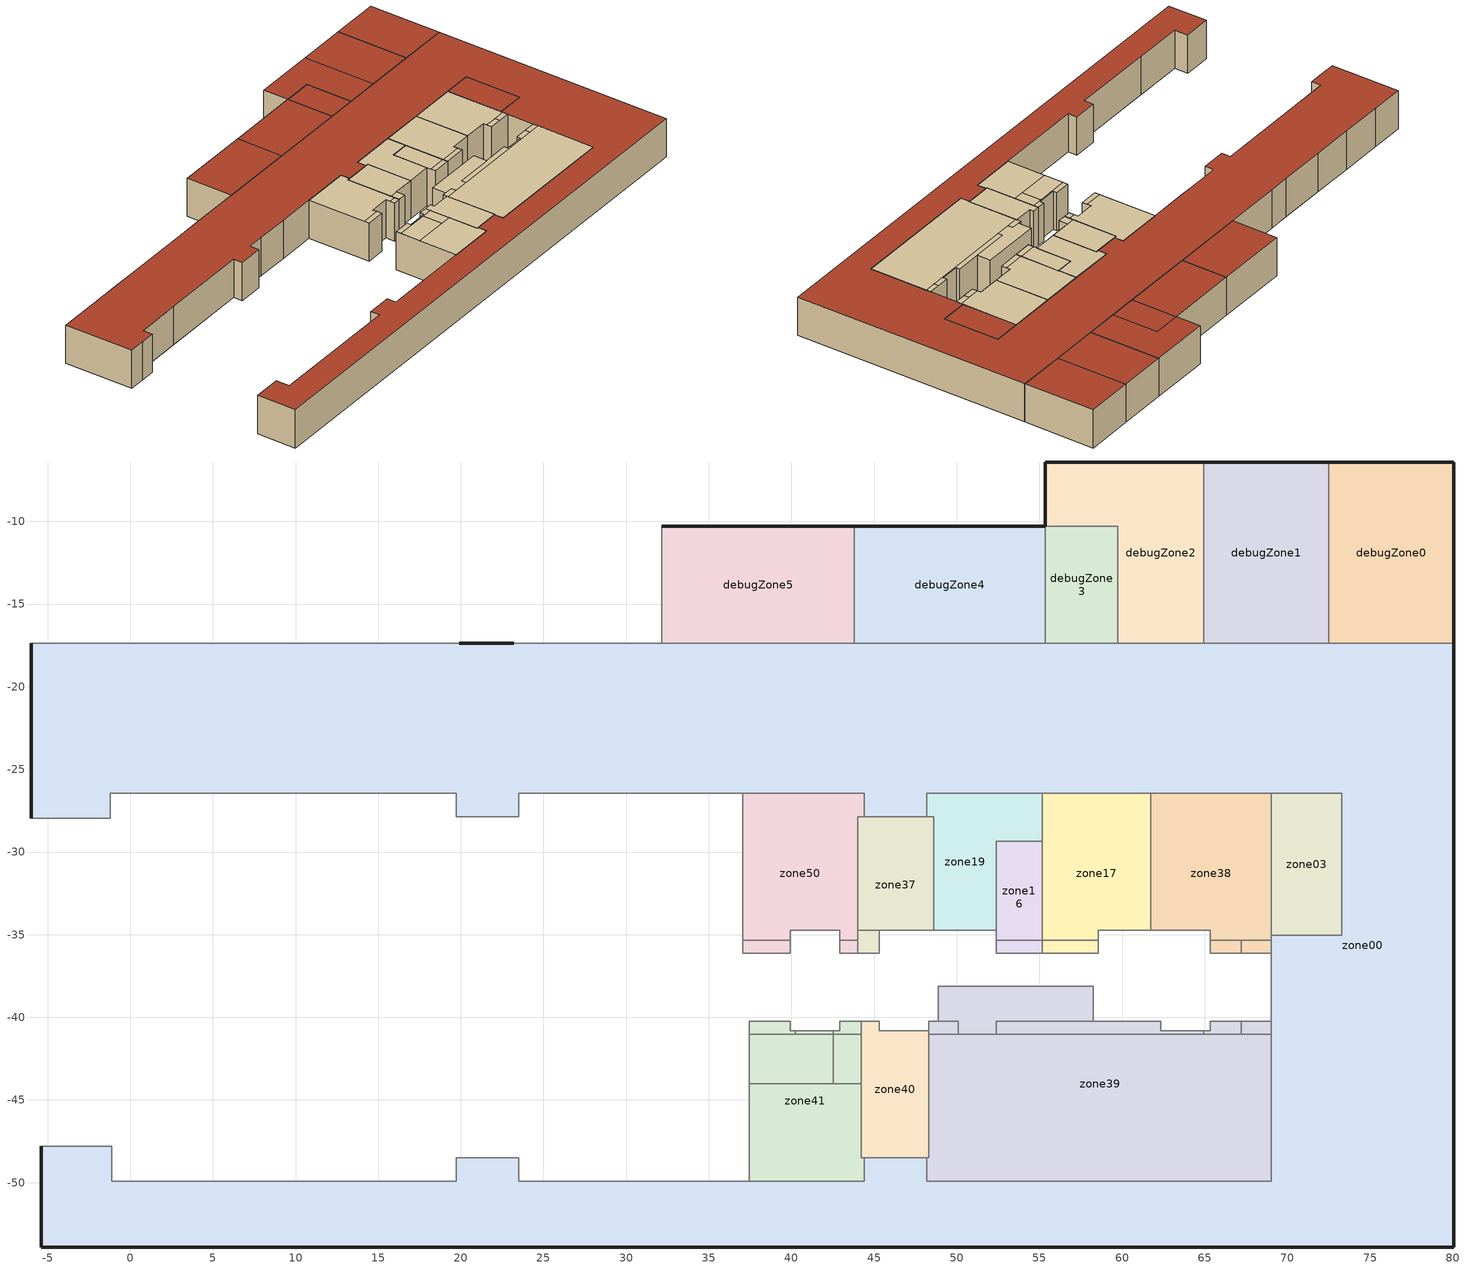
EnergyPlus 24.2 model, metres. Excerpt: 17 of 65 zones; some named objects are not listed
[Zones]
zone37
 floor ground (FL_POLIMI-LC_GroundFloor): 48.59,-27.86 48.59,-34.74 45.3,-34.74 45.3,-36.14 44.01,-36.14 44.01,-27.86 z-5.95
 wall to zone14 (Generic Interior Floor): 44.01,-27.86 44.01,-34.74 48.59,-34.74 48.59,-27.86 z0.05; 44.01,-34.74 44.01,-36.14 45.3,-36.14 45.3,-34.74 z0.05
 wall to zone50 (WL_POLIMI-LC_IW02): 44.41,-27.86 44.01,-27.86 44.01,-36.14 z-5.95:0.05
 wall to zone00 (Generic Interior Wall): 48.19,-27.86 44.41,-27.86 z-5.95:0.05
 wall to zone19 (WL_POLIMI-LC_IW02): 48.59,-34.74 48.59,-27.86 48.19,-27.86 z-5.95:0.05
 wall to zone04 (WL_POLIMI-LC_IW02): 44.01,-36.14 45.3,-36.14 45.3,-34.74 48.59,-34.74 z-5.95:0.05
zone38
 floor ground (FL_POLIMI-LC_GroundFloor): 69.01,-26.46 69.01,-36.14 65.32,-36.14 65.32,-34.74 61.74,-34.74 61.74,-26.46 z-5.95
 wall to zone14 (Generic Interior Floor): 67.22,-35.34 67.22,-36.14 69.01,-36.14 69.01,-35.34 z0.05; 65.32,-35.34 65.32,-36.14 67.22,-36.14 67.22,-35.34 z0.05
 wall to zone04 (WL_POLIMI-LC_IW02): 61.74,-34.74 65.32,-34.74 65.32,-36.14 69.01,-36.14 z-5.95:0.05
 wall to zone00 (Generic Interior Wall): 69.01,-36.14 69.01,-35.04 / 69.01,-26.46 61.74,-26.46 z-5.95:0.05
 wall to zone33 (Generic Interior Floor): 61.74,-26.46 61.74,-34.74 65.32,-34.74 65.32,-35.34 69.01,-35.34 69.01,-26.46 z0.05
 wall to zone03 (WL_POLIMI-LC_IW02): 69.01,-35.04 69.01,-26.46 z-5.95:0.05
 wall to zone17 (WL_POLIMI-LC_IW02): 61.74,-26.46 61.74,-34.74 z-5.95:0.05
zone39
 floor ground (FL_POLIMI-LC_GroundFloor): 69.01,-40.23 69.01,-49.9 48.19,-49.9 48.19,-48.51 48.29,-48.51 48.29,-40.23 48.89,-40.23 48.89,-38.13 58.25,-38.13 58.25,-40.23 62.34,-40.23 62.34,-40.83 65.32,-40.83 65.32,-40.23 z-5.95
 wall to zone31 (Generic Interior Floor): 48.29,-41.02 48.29,-48.51 48.19,-48.51 48.19,-49.9 69.01,-49.9 69.01,-41.02 z0.05
 wall to zone14 (Generic Interior Floor): 67.22,-40.23 67.22,-41.02 69.01,-41.02 69.01,-40.23 z0.05; 48.29,-40.23 48.29,-41.02 50.09,-41.02 50.09,-40.23 z0.05; 48.89,-38.13 48.89,-40.23 50.09,-40.23 50.09,-41.02 52.38,-41.02 52.38,-40.23 58.25,-40.23 58.25,-38.13 z0.05; 52.38,-40.23 52.38,-41.02 64.92,-41.02 64.92,-40.83 62.34,-40.83 62.34,-40.23 z0.05; 65.32,-40.23 65.32,-40.83 64.92,-40.83 64.92,-41.02 67.22,-41.02 67.22,-40.23 z0.05
 wall to zone00 (Generic Interior Wall): 48.19,-48.51 48.19,-49.9 69.01,-49.9 69.01,-40.23 z-5.95:0.05
 wall to zone40 (WL_POLIMI-LC_IW02): 48.29,-40.83 48.29,-48.51 48.19,-48.51 z-5.95:0.05
 wall to zone04 (WL_POLIMI-LC_IW02): 69.01,-40.23 65.32,-40.23 65.32,-40.83 62.34,-40.83 62.34,-40.23 58.25,-40.23 58.25,-38.13 48.89,-38.13 48.89,-40.23 48.29,-40.23 48.29,-40.83 z-5.95:0.05
zone40
 floor ground (FL_POLIMI-LC_GroundFloor): 48.29,-40.83 48.29,-48.51 44.21,-48.51 44.21,-40.23 45.3,-40.23 45.3,-40.83 z-5.95
 wall to zone14 (Generic Interior Floor): 44.21,-40.23 44.21,-48.51 48.29,-48.51 48.29,-40.83 45.3,-40.83 45.3,-40.23 z0.05
 wall to zone00 (Generic Interior Wall): 44.41,-48.51 48.19,-48.51 z-5.95:0.05
 wall to zone04 (WL_POLIMI-LC_IW02): 48.29,-40.83 45.3,-40.83 45.3,-40.23 44.21,-40.23 z-5.95:0.05
 wall to zone41 (WL_POLIMI-LC_IW02): 44.21,-40.23 44.21,-48.51 44.41,-48.51 z-5.95:0.05
zone41
 floor ground (FL_POLIMI-LC_GroundFloor): 44.21,-40.23 44.21,-48.51 44.41,-48.51 44.41,-49.9 37.44,-49.9 37.44,-40.23 39.93,-40.23 39.93,-40.83 42.91,-40.83 42.91,-40.23 z-5.95
 wall to zone30 (Generic Interior Floor): 37.44,-44.02 37.44,-49.9 44.41,-49.9 44.41,-48.51 44.21,-48.51 44.21,-44.02 z0.05
 wall to zone00 (Generic Interior Wall): 37.44,-49.9 44.41,-49.9 44.41,-48.51 z-5.95:0.05
 wall to zone42 (WL_POLIMI-LC_IW02): 37.44,-40.23 37.44,-49.9 z-5.95:0.05
 wall to zone12-2 (Generic Interior Floor): 37.44,-41.02 37.44,-44.02 42.52,-44.02 42.52,-41.02 z0.05
 wall to zone29 (Generic Interior Floor): 42.52,-41.02 42.52,-44.02 44.21,-44.02 44.21,-41.02 z0.05
 wall to zone04 (WL_POLIMI-LC_IW02): 44.21,-40.23 42.91,-40.23 42.91,-40.83 39.93,-40.83 39.93,-40.23 37.44,-40.23 z-5.95:0.05
 wall to zone14 (Generic Interior Floor): 42.91,-40.23 42.91,-40.83 42.52,-40.83 42.52,-41.02 44.21,-41.02 44.21,-40.23 z0.05; 37.44,-40.23 37.44,-41.02 40.23,-41.02 40.23,-40.83 39.93,-40.83 39.93,-40.23 z0.05; 40.23,-40.83 40.23,-41.02 42.52,-41.02 42.52,-40.83 z0.05
zone00
 floor ground (Generic Ground Slab): 80.06,-17.38 80.06,-53.89 -5.39,-53.89 -5.39,-47.81 -1.11,-47.81 -1.11,-49.9 19.71,-49.9 19.71,-48.51 23.49,-48.51 23.49,-49.9 44.41,-49.9 44.41,-48.51 48.19,-48.51 48.19,-49.9 69.01,-49.9 69.01,-35.04 73.29,-35.04 73.29,-26.46 48.19,-26.46 48.19,-27.86 44.41,-27.86 44.41,-26.46 23.49,-26.46 23.49,-27.86 19.71,-27.86 19.71,-26.46 -1.21,-26.46 -1.21,-27.96 -5.99,-27.96 -5.99,-17.38 z-5.95
 wall outside (WL_POLIMI-LC_EW02): 23.19,-17.38 19.91,-17.38 z-5.95:0.05
 wall to zone04 (Generic Interior Wall): -5.99,-27.96 -3.4,-27.96 -1.21,-27.96 / -1.11,-47.81 -5.39,-47.81 / 19.71,-27.86 23.49,-27.86 z-5.95:0.05
 wall to zone43 (Generic Interior Wall): -1.21,-27.96 -1.21,-26.46 5.76,-26.46 z-5.95:0.05
 wall ground (WL_POLIMI-LC_EW02): -5.39,-47.81 -5.39,-53.89 80.06,-53.89 80.06,-17.38 / -5.99,-17.38 -5.99,-27.96 z-5.95:0.05
 wall to debugZone0 (Generic Interior Wall): 80.06,-17.38 72.49,-17.38 z-5.95:0.05
 wall to debugZone1 (Generic Interior Wall): 72.49,-17.38 64.92,-17.38 z-5.95:0.05
 wall to debugZone2 (Generic Interior Wall): 64.92,-17.38 59.75,-17.38 z-5.95:0.05
 wall to debugZone3 (Generic Interior Wall): 59.75,-17.38 55.36,-17.38 z-5.95:0.05
 wall to debugZone4 (Generic Interior Wall): 55.36,-17.38 43.81,-17.38 z-5.95:0.05
 wall to debugZone5 (Generic Interior Wall): 43.81,-17.38 32.16,-17.38 z-5.95:0.05
 wall to debugZone6 (Generic Interior Wall): 32.16,-17.38 23.19,-17.38 z-5.95:0.05
 wall to debugZone7 (Generic Interior Wall): 19.91,-17.38 12.54,-17.38 z-5.95:0.05
 wall to debugZone8 (Generic Interior Wall): 12.54,-17.38 5.96,-17.38 z-5.95:0.05
 wall to debugZone9 (Generic Interior Wall): 5.96,-17.38 -0.71,-17.38 z-5.95:0.05
 wall to debugZone10 (Generic Interior Wall): -0.71,-17.38 -5.99,-17.38 z-5.95:0.05
 wall to zone36 (Generic Interior Wall): 5.76,-26.46 19.71,-26.46 19.71,-27.86 z-5.95:0.05
 wall to zone02 (Generic Interior Wall): 23.49,-27.86 23.49,-26.46 25.98,-26.46 31.06,-26.46 z-5.95:0.05
 wall to zone49 (Generic Interior Wall): 31.06,-26.46 37.04,-26.46 z-5.95:0.05
 wall to zone50 (Generic Interior Wall): 37.04,-26.46 44.41,-26.46 44.41,-27.86 z-5.95:0.05
 wall to zone19 (Generic Interior Wall): 48.19,-27.86 48.19,-26.46 55.16,-26.46 z-5.95:0.05
 wall to zone17 (Generic Interior Wall): 55.16,-26.46 61.74,-26.46 z-5.95:0.05
 wall to zone03 (Generic Interior Wall): 69.01,-26.46 73.29,-26.46 73.29,-35.04 69.01,-35.04 z-5.95:0.05
 wall to zone04 (WL_POLIMI-LC_EW05): 69.01,-36.14 69.01,-40.23 z-5.95:0.05
 wall to zone42 (Generic Interior Wall): 37.44,-49.9 23.49,-49.9 23.49,-48.51 19.71,-48.51 z-5.95:0.05
 wall to zone18 (Generic Interior Wall): 19.71,-48.51 19.71,-49.9 6.76,-49.9 z-5.95:0.05
 wall to zone20 (Generic Interior Wall): 6.76,-49.9 -1.11,-49.9 -1.11,-47.81 z-5.95:0.05
 roof outside (RF_POLIMI-LC_IH-E): -5.99,-17.38 -5.99,-27.96 -1.21,-27.96 -1.21,-26.46 19.71,-26.46 19.71,-27.86 23.49,-27.86 23.49,-26.46 44.41,-26.46 44.41,-27.86 48.19,-27.86 48.19,-26.46 73.29,-26.46 73.29,-35.04 69.01,-35.04 69.01,-49.9 48.19,-49.9 48.19,-48.51 44.41,-48.51 44.41,-49.9 23.49,-49.9 23.49,-48.51 19.71,-48.51 19.71,-49.9 -1.11,-49.9 -1.11,-47.81 -5.39,-47.81 -5.39,-53.89 80.06,-53.89 80.06,-17.38 z0.05
zone50
 floor ground (FL_POLIMI-LC_GroundFloor): 44.41,-26.46 44.41,-27.86 44.01,-27.86 44.01,-36.14 42.91,-36.14 42.91,-34.74 39.93,-34.74 39.93,-36.14 37.04,-36.14 37.04,-26.46 z-5.95
 wall to zone34 (Generic Interior Floor): 37.04,-26.46 37.04,-35.34 39.93,-35.34 39.93,-34.74 42.91,-34.74 42.91,-35.34 44.01,-35.34 44.01,-27.86 44.41,-27.86 44.41,-26.46 z0.05
 wall to zone14 (Generic Interior Floor): 42.91,-35.34 42.91,-36.14 44.01,-36.14 44.01,-35.34 z0.05
 wall to zone04 (WL_POLIMI-LC_IW02): 37.04,-36.14 39.93,-36.14 39.93,-34.74 42.91,-34.74 42.91,-36.14 44.01,-36.14 z-5.95:0.05
 wall to zone13 (Generic Interior Floor): 37.04,-35.34 37.04,-36.14 39.93,-36.14 39.93,-35.34 z0.05
 wall to zone49 (WL_POLIMI-LC_IW02): 37.04,-26.46 37.04,-36.14 z-5.95:0.05
zone16
 floor ground (FL_POLIMI-LC_GroundFloor): 55.16,-29.35 55.16,-36.14 52.38,-36.14 52.38,-29.35 z-5.95
 wall to zone14 (Generic Interior Floor): 52.38,-35.34 52.38,-36.14 55.16,-36.14 55.16,-35.34 z0.05
 wall to zone33 (Generic Interior Floor): 52.38,-29.35 52.38,-35.34 55.16,-35.34 55.16,-29.35 z0.05
 wall to zone17 (WL_POLIMI-LC_IW02): 55.16,-36.14 55.16,-29.35 z-5.95:0.05
 wall to zone04 (WL_POLIMI-LC_IW02): 52.38,-34.74 52.38,-36.14 55.16,-36.14 z-5.95:0.05
 wall to zone19 (WL_POLIMI-LC_IW02): 55.16,-29.35 52.38,-29.35 52.38,-34.74 z-5.95:0.05
zone17
 floor ground (FL_POLIMI-LC_GroundFloor): 61.74,-26.46 61.74,-34.74 58.55,-34.74 58.55,-36.14 55.16,-36.14 55.16,-26.46 z-5.95
 wall to zone33 (Generic Interior Floor): 55.16,-26.46 55.16,-35.34 58.55,-35.34 58.55,-34.74 61.74,-34.74 61.74,-26.46 z0.05
 wall to zone04 (WL_POLIMI-LC_IW02): 55.16,-36.14 58.55,-36.14 58.55,-34.74 61.74,-34.74 z-5.95:0.05
 wall to zone14 (Generic Interior Floor): 55.16,-35.34 55.16,-36.14 58.55,-36.14 58.55,-35.34 z0.05
 wall to zone19 (WL_POLIMI-LC_IW02): 55.16,-26.46 55.16,-29.35 z-5.95:0.05
zone19
 floor ground (FL_POLIMI-LC_GroundFloor): 55.16,-26.46 55.16,-29.35 52.38,-29.35 52.38,-34.74 48.59,-34.74 48.59,-27.86 48.19,-27.86 48.19,-26.46 z-5.95
 wall to zone33 (Generic Interior Floor): 48.19,-26.46 48.19,-27.86 48.59,-27.86 48.59,-34.74 52.38,-34.74 52.38,-29.35 55.16,-29.35 55.16,-26.46 z0.05
 wall to zone04 (WL_POLIMI-LC_IW02): 48.59,-34.74 52.38,-34.74 z-5.95:0.05
zone03
 floor ground (FL_POLIMI-LC_GroundFloor): 73.29,-26.46 73.29,-35.04 69.01,-35.04 69.01,-26.46 z-5.95
 roof outside (RF_POLIMI-LC_IH-E): 69.01,-26.46 69.01,-35.04 73.29,-35.04 73.29,-26.46 z0.05
debugZone0
 floor ground (FL_POLIMI-LC_GroundFloor): 80.06,-6.41 80.06,-17.38 72.49,-17.38 72.49,-6.41 z-5.95
 wall to debugZone1 (WL_POLIMI-LC_IW02): 72.49,-6.41 72.49,-17.38 z-5.95:0.05
 wall ground (WL_POLIMI-LC_FC300-2): 80.06,-17.38 80.06,-6.41 72.49,-6.41 z-5.95:0.05
 roof outside (RF_POLIMI-LC_IH-E): 72.49,-6.41 72.49,-17.38 80.06,-17.38 80.06,-6.41 z0.05
debugZone1
 floor ground (FL_POLIMI-LC_GroundFloor): 72.49,-6.41 72.49,-17.38 64.92,-17.38 64.92,-6.41 z-5.95
 wall to debugZone2 (WL_POLIMI-LC_IW02): 64.92,-6.41 64.92,-17.38 z-5.95:0.05
 wall ground (WL_POLIMI-LC_FC300-2): 72.49,-6.41 64.92,-6.41 z-5.95:0.05
 roof outside (RF_POLIMI-LC_IH-E): 64.92,-6.41 64.92,-17.38 72.49,-17.38 72.49,-6.41 z0.05
debugZone2
 floor ground (FL_POLIMI-LC_GroundFloor): 64.92,-6.41 64.92,-17.38 59.75,-17.38 59.75,-10.3 55.36,-10.3 55.36,-6.41 z-5.95
 wall outside (WL_POLIMI-LC_FC300-2): 55.36,-6.41 55.36,-10.3 z-5.95:0.05
 wall to debugZone3 (WL_POLIMI-LC_IW02): 55.36,-10.3 59.75,-10.3 59.75,-17.38 z-5.95:0.05
 wall ground (WL_POLIMI-LC_FC300-2): 64.92,-6.41 55.36,-6.41 z-5.95:0.05
 roof outside (RF_POLIMI-LC_IH-E): 55.36,-6.41 55.36,-10.3 59.75,-10.3 59.75,-17.38 64.92,-17.38 64.92,-6.41 z0.05
debugZone3
 floor ground (FL_POLIMI-LC_GroundFloor): 59.75,-10.3 59.75,-17.38 55.36,-17.38 55.36,-10.3 z-5.95
 wall to debugZone4 (WL_POLIMI-LC_IW02): 55.36,-10.3 55.36,-17.38 z-5.95:0.05
 roof outside (RF_POLIMI-LC_IH-E): 55.36,-10.3 55.36,-17.38 59.75,-17.38 59.75,-10.3 z0.05
debugZone4
 floor ground (FL_POLIMI-LC_GroundFloor): 55.36,-10.3 55.36,-17.38 43.81,-17.38 43.81,-10.3 z-5.95
 wall to debugZone5 (WL_POLIMI-LC_IW02): 43.81,-10.3 43.81,-17.38 z-5.95:0.05
 wall ground (WL_POLIMI-LC_FC300-2): 55.36,-10.3 43.81,-10.3 z-5.95:0.05
 roof outside (RF_POLIMI-LC_IH-E): 43.81,-10.3 43.81,-17.38 55.36,-17.38 55.36,-10.3 z0.05
debugZone5
 floor ground (FL_POLIMI-LC_GroundFloor): 43.81,-10.3 43.81,-17.38 32.16,-17.38 32.16,-10.3 z-5.95
 wall to debugZone6 (WL_POLIMI-LC_IW02): 32.16,-10.3 32.16,-17.38 z-5.95:0.05
 wall ground (WL_POLIMI-LC_FC300-2): 43.81,-10.3 32.16,-10.3 z-5.95:0.05
 roof outside (RF_POLIMI-LC_IH-E): 32.16,-10.3 32.16,-17.38 43.81,-17.38 43.81,-10.3 z0.05
[Building]
building09: North Axis=45; Terrain=City; Solar Distribution=FullExterior
[SizingPeriod:DesignDay] Day of Month=21; DryBulb Temperature Range Modifier Type=DefaultMultipliers; Barometric Pressure=75958; Wind Direction=0; Rain Indicator=No; Snow Indicator=No; Daylight Saving Time Indicator=No; Solar Model Indicator=ASHRAEClearSky
Name | Month | Day Type | Maximum DryBulb Temperature | Daily DryBulb Temperature Range | Humidity Condition Type | Wetbulb or DewPoint at Maximum DryBulb | Wind Speed | Sky Clearness
Grigna.Settentrion Ann Htg 99.6% Condns DB | 3 | WinterDesignDay | -12.1 | 0 | Wetbulb | -12.1 | 6.71 | 0
Grigna.Settentrion Ann Clg .4% Condns DP=>MDB | 8 | SummerDesignDay | 25.8 | 9 | Dewpoint | 17.7 | 3.35 | 1
[Site:WaterMainsTemperature]
Calculation Method=Correlation; Annual Average Outdoor Air Temperature=6.85; Maximum Difference In Monthly Average Outdoor Air Temperatures=4
[Material] Thermal Absorptance=0.9
Name | Roughness | Thickness | Conductivity | Density | Specific Heat | Solar Absorptance | Visible Absorptance
Generic Gypsum Board | MediumSmooth | 0.0127 | 0.16 | 800 | 1090 | 0.5 | 0.5
Generic 50mm Insulation | MediumRough | 0.05 | 0.03 | 43 | 1210 | 0.7 | 0.7
Generic Ceiling Air Gap | Smooth | 0.1 | 0.556 | 1.28 | 1000 | 0.7 | 0.7
Generic HW Concrete | MediumRough | 0.2 | 1.95 | 2240 | 900 | 0.8 | 0.8
Generic Acoustic Tile | MediumSmooth | 0.02 | 0.06 | 368 | 590 | 0.2 | 0.2
Generic LW Concrete | MediumRough | 0.1 | 0.53 | 1280 | 840 | 0.8 | 0.8
Generic Wall Air Gap | Smooth | 0.1 | 0.667 | 1.28 | 1000 | 0.7 | 0.7
[MATERIAL] Roughness=MediumRough; Solar Absorptance=0.7; Visible Absorptance=0.7
Name | Thickness | Conductivity | Density | Specific Heat | Thermal Absorptance
dtu_MT_POLIMI_Camera d'aria debolmente ventilata-0.26 | 0.26 | 1 | 1 | 1004 | 0.7
dtu_MT__POLIMI_Intonaco interno-0.01; dtu_MT_POLIMI_Intonaco gesso puro-0.01 | 0.01 | 0.35 | 1200 | 999 | 0.9
dtu_MT_POLIMI_CLS-0.05 | 0.05 | 1.046 | 2300 | 657 | 0.95
dtu_MT_POLIMI_Membrana impermeabilizzante-0.005 | 0.005 | 0.23 | 1100 | 1000 | 0.95
dtu_MT_POLIMI_Massetto-0.08; dtu_MT_POLIMI_Ghiaia-0.08 | 0.08 | 1.2 | 1700 | 1000 | 0.95
dtu_MT_POLIMI_Isolante morbido-0.04 | 0.04 | 0.04 | 80 | 1028 | 0.95
dtu_MT_POLIMI_Pannello in alluminio-0.005 | 0.005 | 220 | 2700 | 896 | 0.2
dtu_MT_POLIMI_Massetto-0.12 | 0.12 | 1.2 | 1700 | 1000 | 0.95
dtu_MT_POLIMI_Camera d'aria fortemente ventilata-0.425 | 0.425 | 0.285 | 1 | 1004 | 0.7
dtu_MT_POLIMI_CLS-0.25 | 0.25 | 1.046 | 2300 | 657 | 0.95
dtu_MT_POLIMI_Pavimento industriale-0.06 | 0.06 | 1.046 | 2300 | 657 | 0.95
dtu_MT_POLIMI_Camera d'aria fortemente ventilata-0.35 | 0.35 | 0.285 | 1 | 1004 | 0.7
dtu_MT_POLIMI_Camera d'aria debolmente ventilata-0.265 | 0.265 | 1 | 1 | 1004 | 0.7
dtu_MT_POLIMI_Isolante rigido-0.1 | 0.1 | 0.04 | 30 | 1452 | 0.95
dtu_MT__POLIMI_Intonaco interno-0.015 | 0.015 | 0.35 | 1200 | 999 | 0.9
dtu_MT_POLIMI_Isolante rigido-0.06 | 0.06 | 0.04 | 30 | 1452 | 0.95
dtu_MT_POLIMI_Camera d'aria non ventilata-0.065 | 0.065 | 1 | 1 | 1003 | 0.7
dtu_MT_POLIMI_Camera d'aria fortemente ventilata-0.035 | 0.035 | 0.285 | 1 | 1004 | 0.7
Calcestruzzo- gettato in opera-0.26 | 0.26 | 1.046 | 2300 | 657 | 0.95
dtu_MT_POLIMI_Isolante rigido-0.08 | 0.08 | 0.04 | 30 | 1452 | 0.95
dtu_MT_POLIMI_Magrone-0.1 | 0.1 | 1.046 | 2300 | 657 | 0.95
dtu_MT_POLIMI_Gypsum Board-0.025 | 0.025 | 0.21 | 900 | 1000 | 0.9
dtu_MT_Ghiaia-0.2 | 0.2 | 1.2 | 1700 | 1000 | 0.95
dtu_MT_POLIMI_Isolante morbido-0.065 | 0.065 | 0.04 | 80 | 1028 | 0.95
[Construction]
Generic Interior Floor: Generic Acoustic Tile, Generic Ceiling Air Gap, Generic LW Concrete
Generic Interior Wall: Generic Gypsum Board, Generic Wall Air Gap, Generic Gypsum Board
Generic Ground Slab: Generic 50mm Insulation, Generic HW Concrete
[CONSTRUCTION]
WL_POLIMI-LC_EW05: dtu_MT_POLIMI_Pannello in alluminio-0.005, dtu_MT_POLIMI_Camera d'aria fortemente ventilata-0.035, dtu_MT_POLIMI_Isolante rigido-0.1, dtu_MT_POLIMI_Membrana impermeabilizzante-0.005, dtu_MT_POLIMI_Camera d'aria debolmente ventilata-0.265, dtu_MT_POLIMI_Camera d'aria fortemente ventilata-0.425, dtu_MT_POLIMI_Isolante morbido-0.065, dtu_MT_POLIMI_Gypsum Board-0.025, dtu_MT__POLIMI_Intonaco interno-0.01
WL_POLIMI-LC_EW02: dtu_MT_POLIMI_Pannello in alluminio-0.005, dtu_MT_POLIMI_Camera d'aria fortemente ventilata-0.035, dtu_MT_POLIMI_Isolante rigido-0.1, dtu_MT_POLIMI_Membrana impermeabilizzante-0.005, dtu_MT_POLIMI_Camera d'aria debolmente ventilata-0.26, dtu_MT_POLIMI_Isolante morbido-0.065, dtu_MT_POLIMI_Gypsum Board-0.025, dtu_MT__POLIMI_Intonaco interno-0.01
WL_POLIMI-LC_FC300-2: dtu_MT__POLIMI_Intonaco interno-0.015, Calcestruzzo- gettato in opera-0.26, dtu_MT_POLIMI_Isolante morbido-0.065, dtu_MT_POLIMI_Gypsum Board-0.025, dtu_MT__POLIMI_Intonaco interno-0.01
WL_POLIMI-LC_IW02: dtu_MT__POLIMI_Intonaco interno-0.01, dtu_MT_POLIMI_Gypsum Board-0.025, dtu_MT_POLIMI_Isolante morbido-0.04, dtu_MT_POLIMI_Camera d'aria non ventilata-0.065, dtu_MT_POLIMI_Isolante morbido-0.04, dtu_MT_POLIMI_Gypsum Board-0.025, dtu_MT_POLIMI_Intonaco gesso puro-0.01
FL_POLIMI-LC_GroundFloor: dtu_MT_POLIMI_Pavimento industriale-0.06, dtu_MT_POLIMI_Massetto-0.08, dtu_MT_POLIMI_Isolante rigido-0.06, dtu_MT_POLIMI_CLS-0.05, dtu_MT_POLIMI_Camera d'aria fortemente ventilata-0.35, dtu_MT_POLIMI_Magrone-0.1, dtu_MT_Ghiaia-0.2
RF_POLIMI-LC_IH-E: dtu_MT_POLIMI_Ghiaia-0.08, dtu_MT_POLIMI_Massetto-0.12, dtu_MT_POLIMI_Isolante rigido-0.08, dtu_MT_POLIMI_CLS-0.25
[Zone] Multiplier=1; Ceiling Height=6
Name | Volume | Floor Area
zone37 | 200.057 | 66.6855
zone38 | 392.066 | 130.689
zone39 | 1310.5 | 436.834
zone40 | 192.128 | 64.0428
zone41 | 384.137 | 128.046
zone00 | 8290.9 | 1381.82
zone50 | 383.064 | 127.688
zone16 | 113.501 | 37.8335
zone17 | 354.928 | 118.309
zone19 | 239.758 | 79.9193
zone03 | 220.444 | 36.7406
debugZone0; debugZone1 | 498.353 | 83.0589
debugZone2 | 443.272 | 73.8787
debugZone3 | 186.227 | 31.0378
debugZone4 | 490.961 | 81.8269
debugZone5 | 495.194 | 82.5323
[People] Number of People Schedule=OccSch_Unoccupied; Number of People Calculation Method=People/Area; Fraction Radiant=0.3; Sensible Heat Fraction=autocalculate; Activity Level Schedule=Seated Adult Activity
Name | Zone or ZoneList or Space or SpaceList | People per Floor Area
Generic Office People..zone37 | zone37 | 0.3
Generic Office People..zone38 | zone38 | 0.3
Generic Office People..zone39 | zone39 | 0.3
Generic Office People..zone40 | zone40 | 0.3
Generic Office People..zone41 | zone41 | 0.3
Generic Office People..zone00 | zone00 | 0
Generic Office People..zone50 | zone50 | 0.3
Generic Office People..zone16 | zone16 | 0.3
Generic Office People..zone17 | zone17 | 0.3
Generic Office People..zone19 | zone19 | 0.3
Generic Office People..zone03 | zone03 | 0
Generic Office People..debugZone0 | debugZone0 | 0
Generic Office People..debugZone1 | debugZone1 | 0
Generic Office People..debugZone2 | debugZone2 | 0
Generic Office People..debugZone3 | debugZone3 | 0
Generic Office People..debugZone4 | debugZone4 | 0.3
Generic Office People..debugZone5 | debugZone5 | 0.3
[Lights] Design Level Calculation Method=Watts/Area; Lighting Level=300; Return Air Fraction=0; Fraction Radiant=0.7; Fraction Visible=0.2
Name | Zone or ZoneList or Space or SpaceList | Schedule | Watts per Floor Area
Generic Office Lighting..zone37 | zone37 | LghSch_Costant | 6
Generic Office Lighting..zone38 | zone38 | LghSch_Costant | 6
Generic Office Lighting..zone39 | zone39 | LghSch_Costant | 6
Generic Office Lighting..zone40 | zone40 | LghSch_Costant | 6
Generic Office Lighting..zone41 | zone41 | LghSch_Costant | 6
Generic Office Lighting..zone00 | zone00 | LghSch_Unoccupied | 0
Generic Office Lighting..zone50 | zone50 | LghSch_Costant | 6
Generic Office Lighting..zone16 | zone16 | LghSch_Costant | 6
Generic Office Lighting..zone17 | zone17 | LghSch_Costant | 6
Generic Office Lighting..zone19 | zone19 | LghSch_Costant | 6
Generic Office Lighting..zone03 | zone03 | AlwaysOff | 6
Generic Office Lighting..debugZone0 | debugZone0 | LghSch_Costant | 6
Generic Office Lighting..debugZone1 | debugZone1 | LghSch_Costant | 6
Generic Office Lighting..debugZone2 | debugZone2 | LghSch_Costant | 6
Generic Office Lighting..debugZone3 | debugZone3 | LghSch_Costant | 6
Generic Office Lighting..debugZone4 | debugZone4 | LghSch_Costant | 6
Generic Office Lighting..debugZone5 | debugZone5 | LghSch_Costant | 6
[ElectricEquipment] Design Level Calculation Method=Watts/Area; Fraction Latent=0; Fraction Radiant=0.5; Fraction Lost=0
Name | Zone or ZoneList or Space or SpaceList | Schedule | Watts per Floor Area
Generic Office Equipment..zone37 | zone37 | EqpSch_Costant | 2
Generic Office Equipment..zone38 | zone38 | EqpSch_Costant | 2
Generic Office Equipment..zone39 | zone39 | EqpSch_Costant | 2
Generic Office Equipment..zone40 | zone40 | EqpSch_Costant | 2
Generic Office Equipment..zone41 | zone41 | EqpSch_Costant | 2
Generic Office Equipment..zone00 | zone00 | EqpSch_Unoccupied | 0
Generic Office Equipment..zone50 | zone50 | EqpSch_Costant | 2
Generic Office Equipment..zone16 | zone16 | EqpSch_Costant | 2
Generic Office Equipment..zone17 | zone17 | EqpSch_Costant | 2
Generic Office Equipment..zone19 | zone19 | EqpSch_Costant | 2
Generic Office Equipment..zone03 | zone03 | AlwaysOff | 0
Generic Office Equipment..debugZone0 | debugZone0 | EqpSch_Costant | 2
Generic Office Equipment..debugZone1 | debugZone1 | EqpSch_Costant | 2
Generic Office Equipment..debugZone2 | debugZone2 | EqpSch_Costant | 2
Generic Office Equipment..debugZone3 | debugZone3 | EqpSch_Costant | 2
Generic Office Equipment..debugZone4 | debugZone4 | EqpSch_Costant | 2
Generic Office Equipment..debugZone5 | debugZone5 | EqpSch_Costant | 2
[ZoneInfiltration:DesignFlowRate] Schedule=Generic Office Infiltration; Design Flow Rate Calculation Method=Flow/ExteriorArea; Flow Rate per Exterior Surface Area=0.0001; Constant Term Coefficient=1; Temperature Term Coefficient=0; Velocity Term Coefficient=0
Name | Zone or ZoneList or Space or SpaceList
ZoneInfiltration_zone37 | zone37
ZoneInfiltration_zone38 | zone38
ZoneInfiltration_zone39 | zone39
ZoneInfiltration_zone40 | zone40
ZoneInfiltration_zone41 | zone41
ZoneInfiltration_zone00 | zone00
ZoneInfiltration_zone50 | zone50
ZoneInfiltration_zone16 | zone16
ZoneInfiltration_zone17 | zone17
ZoneInfiltration_zone19 | zone19
ZoneInfiltration_zone03 | zone03
ZoneInfiltration_debugZone0 | debugZone0
ZoneInfiltration_debugZone1 | debugZone1
ZoneInfiltration_debugZone2 | debugZone2
ZoneInfiltration_debugZone3 | debugZone3
ZoneInfiltration_debugZone4 | debugZone4
ZoneInfiltration_debugZone5 | debugZone5
[HVACTemplate:Zone:IdealLoadsAirSystem] Maximum Heating Supply Air Temperature=50; Minimum Cooling Supply Air Temperature=13; Heating Limit=LimitCapacity; Maximum Sensible Heating Capacity=Autosize; Cooling Limit=LimitFlowRateAndCapacity; Maximum Cooling Air Flow Rate=Autosize; Maximum Total Cooling Capacity=Autosize; Dehumidification Control Type=Humidistat; Humidification Control Type=Humidistat; Outdoor Air Method=DetailedSpecification; Demand Controlled Ventilation Type=None; Outdoor Air Economizer Type=DifferentialDryBulb; Heat Recovery Type=None; Sensible Heat Recovery Effectiveness=0; Latent Heat Recovery Effectiveness=0
Name | Template Thermostat | System Availability Schedule | Heating Availability Schedule | Cooling Availability Schedule | Dehumidification Setpoint | Humidification Setpoint | Design Specification Outdoor Air Object
zone37 | Room Setpoint..zone37 | VntSch_AHU | HtnSch_AHU | ClnSch_AHU | 70 | 40 | outdoorAir..zone37
zone38 | Room Setpoint..zone38 | VntSch_AHU | HtnSch_AHU | ClnSch_AHU | 70 | 40 | outdoorAir..zone38
zone39 | Room Setpoint..zone39 | VntSch_AHU | HtnSch_AHU | ClnSch_AHU | 70 | 40 | outdoorAir..zone39
zone40 | Room Setpoint..zone40 | VntSch_AHU | HtnSch_AHU | ClnSch_AHU | 70 | 40 | outdoorAir..zone40
zone41 | Room Setpoint..zone41 | VntSch_AHU | HtnSch_AHU | ClnSch_AHU | 70 | 40 | outdoorAir..zone41
zone00 | Room Setpoint..zone00 | AlwaysOff | AlwaysOff | AlwaysOff | 100 | 0 | outdoorAir..zone00
zone50 | Room Setpoint..zone50 | VntSch_AHU | HtnSch_AHU | ClnSch_AHU | 70 | 40 | outdoorAir..zone50
zone16 | Room Setpoint..zone16 | VntSch_AHU | HtnSch_AHU | ClnSch_AHU | 70 | 40 | outdoorAir..zone16
zone17 | Room Setpoint..zone17 | VntSch_AHU | HtnSch_AHU | ClnSch_AHU | 70 | 40 | outdoorAir..zone17
zone19 | Room Setpoint..zone19 | VntSch_AHU | HtnSch_AHU | ClnSch_AHU | 70 | 40 | outdoorAir..zone19
zone03 | Room Setpoint..zone03 | AlwaysOff | AlwaysOff | AlwaysOff | 70 | 40 | outdoorAir..zone03
debugZone0 | Room Setpoint..debugZone0 | AlwaysOff | AlwaysOff | AlwaysOff | 70 | 40 | outdoorAir..debugZone0
debugZone1 | Room Setpoint..debugZone1 | AlwaysOff | AlwaysOff | AlwaysOff | 70 | 40 | outdoorAir..debugZone1
debugZone2 | Room Setpoint..debugZone2 | AlwaysOff | AlwaysOff | AlwaysOff | 70 | 40 | outdoorAir..debugZone2
debugZone3 | Room Setpoint..debugZone3 | AlwaysOff | AlwaysOff | AlwaysOff | 70 | 40 | outdoorAir..debugZone3
debugZone4 | Room Setpoint..debugZone4 | VntSch_AHU | HtnSch_AHU | ClnSch_AHU | 70 | 40 | outdoorAir..debugZone4
debugZone5 | Room Setpoint..debugZone5 | VntSch_AHU | HtnSch_AHU | ClnSch_AHU | 70 | 40 | outdoorAir..debugZone5
[DesignSpecification:OutdoorAir] Outdoor Air Method=Flow/Area; Outdoor Air Flow per Zone=0; Outdoor Air Flow Air Changes per Hour=0
Name | Outdoor Air Flow per Person | Outdoor Air Flow per Zone Floor Area
outdoorAir..zone37 | 0.007 | 0.00183288
outdoorAir..zone38 | 0.007 | 0.00171607
outdoorAir..zone39 | 0.007 | 0.00176685
outdoorAir..zone40 | 0.007 | 0.00190732
outdoorAir..zone41 | 0.007 | 0.00175423
outdoorAir..zone00; outdoorAir..debugZone0; outdoorAir..debugZone1; outdoorAir..debugZone2; outdoorAir..debugZone3 | 0 | 0
outdoorAir..zone50 | 0.007 | 0.00176674
outdoorAir..zone16 | 0.007 | 0.00186335
outdoorAir..zone17 | 0.007 | 0.00179256
outdoorAir..zone19 | 0.007 | 0.00168506
outdoorAir..zone03 | 0 | 0.001
outdoorAir..debugZone4 | 0.007 | 0.00166298
outdoorAir..debugZone5 | 0.007 | 0.00148361
[WaterUse:Equipment] EndUse Subcategory=General; Flow Rate Fraction Schedule=Office room dayschedule
Name | Peak Flow Rate | Target Temperature Schedule | Hot Water Supply Temperature Schedule | Zone | Sensible Fraction Schedule | Latent Fraction Schedule
Office Hot Water..zone37 | 1.85238e-06 | Office Hot Water..zone37_SHW_Target | Office Hot Water..zone37_SHW_Target | zone37 | Office Hot Water..zone37_SHW_Sensible | Office Hot Water..zone37_SHW_Latent
Office Hot Water..zone38 | 3.63024e-06 | Office Hot Water..zone38_SHW_Target | Office Hot Water..zone38_SHW_Target | zone38 | Office Hot Water..zone38_SHW_Sensible | Office Hot Water..zone38_SHW_Latent
Office Hot Water..zone39 | 1.21343e-05 | Office Hot Water..zone39_SHW_Target | Office Hot Water..zone39_SHW_Target | zone39 | Office Hot Water..zone39_SHW_Sensible | Office Hot Water..zone39_SHW_Latent
Office Hot Water..zone40 | 1.77897e-06 | Office Hot Water..zone40_SHW_Target | Office Hot Water..zone40_SHW_Target | zone40 | Office Hot Water..zone40_SHW_Sensible | Office Hot Water..zone40_SHW_Latent
Office Hot Water..zone41 | 3.55683e-06 | Office Hot Water..zone41_SHW_Target | Office Hot Water..zone41_SHW_Target | zone41 | Office Hot Water..zone41_SHW_Sensible | Office Hot Water..zone41_SHW_Latent
Office Hot Water..zone00 | 3.83838e-05 | Office Hot Water..zone00_SHW_Target | Office Hot Water..zone00_SHW_Target | zone00 | Office Hot Water..zone00_SHW_Sensible | Office Hot Water..zone00_SHW_Latent
Office Hot Water..zone50 | 3.54689e-06 | Office Hot Water..zone50_SHW_Target | Office Hot Water..zone50_SHW_Target | zone50 | Office Hot Water..zone50_SHW_Sensible | Office Hot Water..zone50_SHW_Latent
Office Hot Water..zone16 | 1.05093e-06 | Office Hot Water..zone16_SHW_Target | Office Hot Water..zone16_SHW_Target | zone16 | Office Hot Water..zone16_SHW_Sensible | Office Hot Water..zone16_SHW_Latent
Office Hot Water..zone17 | 3.28637e-06 | Office Hot Water..zone17_SHW_Target | Office Hot Water..zone17_SHW_Target | zone17 | Office Hot Water..zone17_SHW_Sensible | Office Hot Water..zone17_SHW_Latent
Office Hot Water..zone19 | 2.21998e-06 | Office Hot Water..zone19_SHW_Target | Office Hot Water..zone19_SHW_Target | zone19 | Office Hot Water..zone19_SHW_Sensible | Office Hot Water..zone19_SHW_Latent
Office Hot Water..zone03 | 1.02057e-06 | Office Hot Water..zone03_SHW_Target | Office Hot Water..zone03_SHW_Target | zone03 | Office Hot Water..zone03_SHW_Sensible | Office Hot Water..zone03_SHW_Latent
Office Hot Water..debugZone0 | 2.30719e-06 | Office Hot Water..debugZone0_SHW_Target | Office Hot Water..debugZone0_SHW_Target | debugZone0 | Office Hot Water..debugZone0_SHW_Sensible | Office Hot Water..debugZone0_SHW_Latent
Office Hot Water..debugZone1 | 2.30719e-06 | Office Hot Water..debugZone1_SHW_Target | Office Hot Water..debugZone1_SHW_Target | debugZone1 | Office Hot Water..debugZone1_SHW_Sensible | Office Hot Water..debugZone1_SHW_Latent
Office Hot Water..debugZone2 | 2.05218e-06 | Office Hot Water..debugZone2_SHW_Target | Office Hot Water..debugZone2_SHW_Target | debugZone2 | Office Hot Water..debugZone2_SHW_Sensible | Office Hot Water..debugZone2_SHW_Latent
Office Hot Water..debugZone3 | 8.62161e-07 | Office Hot Water..debugZone3_SHW_Target | Office Hot Water..debugZone3_SHW_Target | debugZone3 | Office Hot Water..debugZone3_SHW_Sensible | Office Hot Water..debugZone3_SHW_Latent
Office Hot Water..debugZone4 | 2.27297e-06 | Office Hot Water..debugZone4_SHW_Target | Office Hot Water..debugZone4_SHW_Target | debugZone4 | Office Hot Water..debugZone4_SHW_Sensible | Office Hot Water..debugZone4_SHW_Latent
Office Hot Water..debugZone5 | 2.29256e-06 | Office Hot Water..debugZone5_SHW_Target | Office Hot Water..debugZone5_SHW_Target | debugZone5 | Office Hot Water..debugZone5_SHW_Sensible | Office Hot Water..debugZone5_SHW_Latent
[Schedule:Day:Interval]
Simple Weekday: No, 09:00, 0, 17:00, 1, 24:00, 0
OfficeMedium INFIL_SCH_PNNL_Default: No, 24:00, 1
OfficeMedium INFIL_SCH_PNNL_Wkdy_SmrDsn; OfficeMedium INFIL_SCH_PNNL_Wkdy: No, 06:00, 1, 22:00, 0.25, 24:00, 1
OfficeMedium INFIL_SCH_PNNL_Sat_WntrDsn; OfficeMedium INFIL_SCH_PNNL_Sat: No, 06:00, 1, 18:00, 0.25, 24:00, 1
[Schedule:Week:Daily]
Office room dayschedule_Week 1: Simple Weekday, Simple Weekday, Simple Weekday, Simple Weekday, Simple Weekday, Simple Weekday, Simple Weekday, Simple Weekday, Simple Weekday, Simple Weekday, Simple Weekday, Simple Weekday
Generic Office Infiltration_Week 1: OfficeMedium INFIL_SCH_PNNL_Default, OfficeMedium INFIL_SCH_PNNL_Wkdy, OfficeMedium INFIL_SCH_PNNL_Wkdy, OfficeMedium INFIL_SCH_PNNL_Wkdy, OfficeMedium INFIL_SCH_PNNL_Wkdy, OfficeMedium INFIL_SCH_PNNL_Wkdy, OfficeMedium INFIL_SCH_PNNL_Sat, OfficeMedium INFIL_SCH_PNNL_Default, OfficeMedium INFIL_SCH_PNNL_Wkdy_SmrDsn, OfficeMedium INFIL_SCH_PNNL_Sat_WntrDsn, OfficeMedium INFIL_SCH_PNNL_Default, OfficeMedium INFIL_SCH_PNNL_Default
[Schedule:Year]
Office room dayschedule: Office room dayschedule_Week 1, 1, 1, 12, 31
Generic Office Infiltration: Generic Office Infiltration_Week 1, 1, 1, 12, 31
[SCHEDULE:COMPACT]
OccSch_Unoccupied; EqpSch_Unoccupied; LghSch_Unoccupied; AlwaysOff: Through: 12/31, For: AllDays, Until: 24:00, 0
EqpSch_Costant; LghSch_Costant: Through: 12/31, For: AllDays, Until: 07:00, 0, Until: 18:00, 1, Until: 24:00, 0
HtnSch_AHU: Through: 4/15, For: AllDays, Until: 7:00, 1, Until: 18:00, 1, Until: 24:00, 1, Through: 12/31, For: AllDays, Until: 7:00, 1, Until: 18:00, 1, Until: 24:00, 1
ClnSch_AHU: Through: 4/16, For: AllDays, Until: 24:00, 1, Through: 10/14, For: AllDays, Until: 7:00, 1, Until: 18:00, 1, Until: 24:00, 1, Through: 12/31, For: AllDays, Until: 24:00, 1
VntSch_AHU: Through: 12/31, For: AllDays, Until: 7:00, 1, Until: 18:00, 1, Until: 24:00, 1
[Schedule:Constant]
Name | Hourly Value
Seated Adult Activity | 120
Office Hot Water..zone37_SHW_Target; Office Hot Water..zone38_SHW_Target; Office Hot Water..zone39_SHW_Target; Office Hot Water..zone40_SHW_Target; Office Hot Water..zone41_SHW_Target; Office Hot Water..zone00_SHW_Target; Office Hot Water..zone50_SHW_Target; Office Hot Water..zone16_SHW_Target; Office Hot Water..zone17_SHW_Target; Office Hot Water..zone19_SHW_Target; Office Hot Water..zone03_SHW_Target; Office Hot Water..debugZone0_SHW_Target; Office Hot Water..debugZone1_SHW_Target; Office Hot Water..debugZone2_SHW_Target; Office Hot Water..debugZone3_SHW_Target; Office Hot Water..debugZone4_SHW_Target; Office Hot Water..debugZone5_SHW_Target | 60
Office Hot Water..zone37_SHW_Sensible; Office Hot Water..zone38_SHW_Sensible; Office Hot Water..zone39_SHW_Sensible; Office Hot Water..zone40_SHW_Sensible; Office Hot Water..zone41_SHW_Sensible; Office Hot Water..zone00_SHW_Sensible; Office Hot Water..zone50_SHW_Sensible; Office Hot Water..zone16_SHW_Sensible; Office Hot Water..zone17_SHW_Sensible; Office Hot Water..zone19_SHW_Sensible; Office Hot Water..zone03_SHW_Sensible; Office Hot Water..debugZone0_SHW_Sensible; Office Hot Water..debugZone1_SHW_Sensible; Office Hot Water..debugZone2_SHW_Sensible; Office Hot Water..debugZone3_SHW_Sensible; Office Hot Water..debugZone4_SHW_Sensible; Office Hot Water..debugZone5_SHW_Sensible | 0.2
Office Hot Water..zone37_SHW_Latent; Office Hot Water..zone38_SHW_Latent; Office Hot Water..zone39_SHW_Latent; Office Hot Water..zone40_SHW_Latent; Office Hot Water..zone41_SHW_Latent; Office Hot Water..zone00_SHW_Latent; Office Hot Water..zone50_SHW_Latent; Office Hot Water..zone16_SHW_Latent; Office Hot Water..zone17_SHW_Latent; Office Hot Water..zone19_SHW_Latent; Office Hot Water..zone03_SHW_Latent; Office Hot Water..debugZone0_SHW_Latent; Office Hot Water..debugZone1_SHW_Latent; Office Hot Water..debugZone2_SHW_Latent; Office Hot Water..debugZone3_SHW_Latent; Office Hot Water..debugZone4_SHW_Latent; Office Hot Water..debugZone5_SHW_Latent | 0.05
